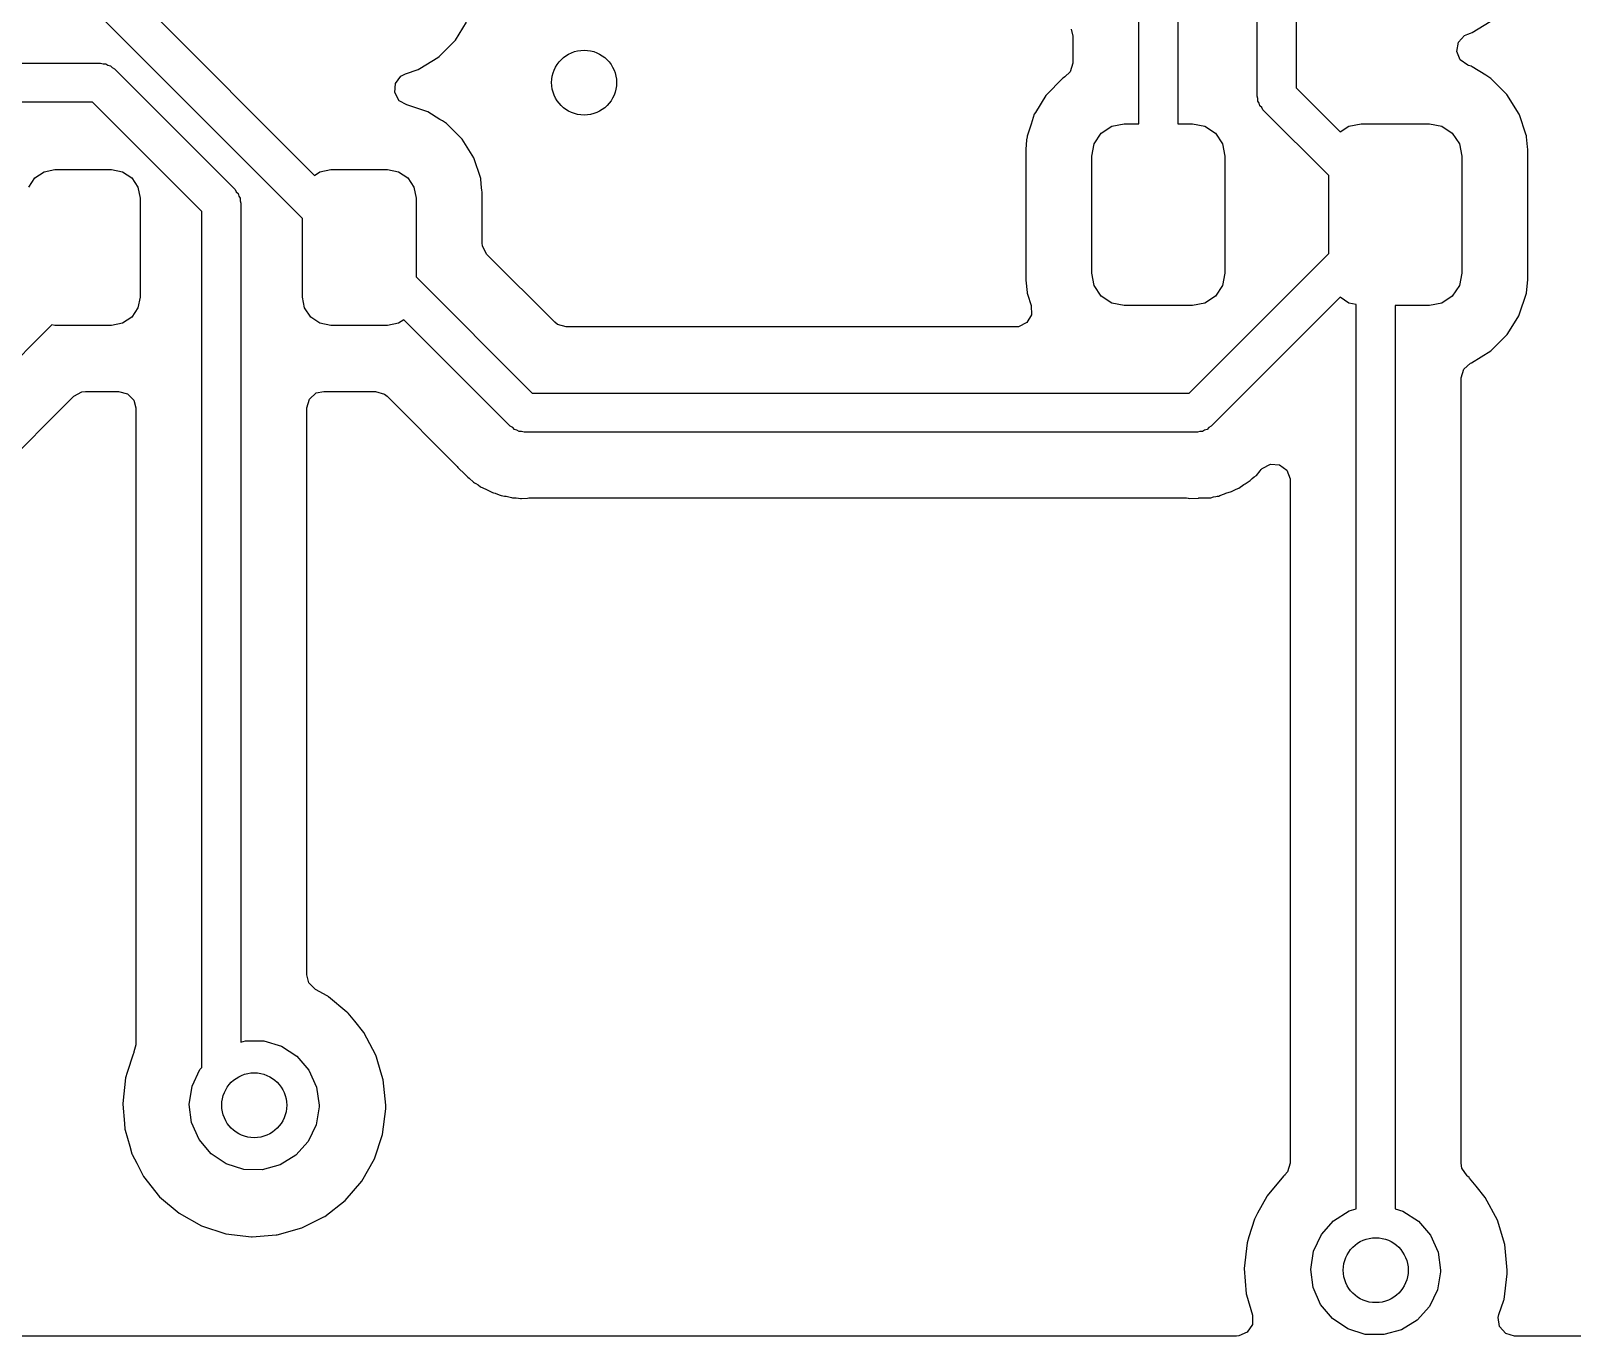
# Model space of a CAD drawing. Extents: x 64 to 233, y -134 to -59.
# Drawn here: x 166.68 to 178.55, y -134.11 to -124.06 of the extents above; entities that cross this region are included whole.
import ezdxf

# ---------------------------------------------------------------- set-up
doc = ezdxf.new("R2010")
doc.units = 0
doc.layers.add('BLACK', color=7, linetype='CONTINUOUS')

msp = doc.modelspace()

# ---------------------------------------------------------------- linework, layer by layer
at = {"layer": 'BLACK', "linetype": 'CONTINUOUS'}
for p, q in [((176.126, -124.563), (176.126, -116.228)), ((176.426, -116.291), (176.426, -124.501)), ((175.213, -124.776), (175.213, -123.636)), ((175.513, -123.636), (175.513, -124.776)), ((168.773, -125.505), (167.183, -123.915)), ((167.571, -123.878), (168.867, -125.174)), ((169.951, -124.132), (170.036, -123.994)), ((177.781, -124.073), (177.919, -123.988)), ((169.827, -124.258), (169.942, -124.143)), ((169.942, -124.143), (169.951, -124.132)), ((174.693, -124.049), (174.705, -124.103)), ((174.705, -124.103), (174.705, -124.309)), ((177.662, -124.219), (177.675, -124.149)), ((177.675, -124.149), (177.723, -124.097)), ((177.723, -124.097), (177.748, -124.086)), ((177.748, -124.086), (177.768, -124.079)), ((177.768, -124.079), (177.781, -124.073)), ((169.678, -124.352), (169.816, -124.267)), ((169.816, -124.267), (169.827, -124.258)), ((177.689, -124.285), (177.662, -124.219)), ((161.032, -124.31), (167.219, -124.31)), ((167.219, -124.31), (167.238, -124.315)), ((167.238, -124.315), (167.258, -124.315)), ((167.258, -124.315), (167.275, -124.325)), ((167.275, -124.325), (167.294, -124.33)), ((167.294, -124.33), (167.308, -124.344)), ((167.308, -124.344), (167.325, -124.354)), ((167.325, -124.354), (168.254, -125.283)), ((169.532, -124.41), (169.568, -124.391)), ((169.568, -124.391), (169.665, -124.358)), ((169.665, -124.358), (169.678, -124.352)), ((174.685, -124.377), (174.645, -124.416)), ((174.705, -124.309), (174.685, -124.377)), ((177.748, -124.325), (177.689, -124.285)), ((177.752, -124.327), (177.748, -124.325)), ((177.774, -124.334), (177.752, -124.327)), ((177.78, -124.338), (177.774, -124.334)), ((177.885, -124.403), (177.78, -124.338)), ((177.78, -124.338), (177.78, -124.338)), ((169.485, -124.537), (169.49, -124.466)), ((169.49, -124.466), (169.532, -124.41)), ((174.627, -124.428), (174.502, -124.553)), ((174.633, -124.424), (174.627, -124.428)), ((174.645, -124.416), (174.633, -124.424)), ((174.633, -124.424), (174.633, -124.424)), ((176.426, -124.501), (176.764, -124.839)), ((177.924, -124.427), (177.885, -124.403)), ((178.049, -124.552), (177.924, -124.427)), ((167.157, -124.61), (160.97, -124.61)), ((167.998, -125.451), (167.157, -124.61)), ((169.519, -124.6), (169.485, -124.537)), ((169.578, -124.631), (169.519, -124.6)), ((174.498, -124.559), (174.418, -124.689)), ((174.502, -124.553), (174.498, -124.559)), ((174.498, -124.559), (174.498, -124.559)), ((176.131, -124.583), (176.126, -124.563)), ((176.131, -124.602), (176.131, -124.583)), ((176.141, -124.619), (176.131, -124.602)), ((176.146, -124.638), (176.141, -124.619)), ((178.143, -124.702), (178.049, -124.552)), ((169.578, -124.632), (169.578, -124.631)), ((169.584, -124.634), (169.578, -124.632)), ((169.73, -124.682), (169.584, -124.634)), ((169.584, -124.634), (169.584, -124.634)), ((169.739, -124.685), (169.73, -124.682)), ((169.832, -124.743), (169.739, -124.685)), ((169.851, -124.754), (169.832, -124.743)), ((174.409, -124.703), (174.384, -124.779)), ((174.418, -124.689), (174.409, -124.703)), ((176.16, -124.652), (176.146, -124.638)), ((176.17, -124.67), (176.16, -124.652)), ((176.676, -125.176), (176.17, -124.67)), ((178.145, -124.709), (178.143, -124.702)), ((178.194, -124.857), (178.145, -124.709)), ((169.883, -124.774), (169.851, -124.754)), ((170.003, -124.894), (169.883, -124.774)), ((174.358, -124.856), (174.353, -124.871)), ((174.384, -124.779), (174.358, -124.856)), ((174.87, -124.93), (174.924, -124.849)), ((174.924, -124.849), (175.005, -124.795)), ((175.005, -124.795), (175.101, -124.776)), ((175.101, -124.776), (175.213, -124.776)), ((175.513, -124.776), (175.626, -124.776)), ((175.626, -124.776), (175.722, -124.795)), ((175.722, -124.795), (175.803, -124.849)), ((175.803, -124.849), (175.857, -124.93)), ((176.764, -124.839), (176.83, -124.795)), ((176.83, -124.795), (176.926, -124.776)), ((176.926, -124.776), (177.451, -124.776)), ((177.451, -124.776), (177.547, -124.795)), ((177.547, -124.795), (177.628, -124.849)), ((177.628, -124.849), (177.682, -124.93)), ((178.199, -124.87), (178.194, -124.857)), ((170.092, -125.038), (170.003, -124.894)), ((174.35, -124.9), (174.343, -124.976)), ((174.343, -124.976), (174.343, -125.976)), ((174.353, -124.878), (174.35, -124.9)), ((174.353, -124.871), (174.353, -124.878)), ((174.353, -124.878), (174.353, -124.878)), ((174.851, -125.026), (174.87, -124.93)), ((175.857, -124.93), (175.876, -125.026)), ((177.682, -124.93), (177.701, -125.026)), ((178.199, -124.877), (178.199, -124.87)), ((178.207, -124.955), (178.199, -124.877)), ((178.199, -124.877), (178.199, -124.877)), ((178.209, -124.976), (178.207, -124.955)), ((178.209, -125.976), (178.209, -124.976)), ((170.146, -125.199), (170.092, -125.038)), ((174.851, -125.926), (174.851, -125.026)), ((175.876, -125.026), (175.876, -125.926)), ((177.701, -125.026), (177.701, -125.926)), ((166.665, -125.265), (166.712, -125.194)), ((166.712, -125.194), (166.783, -125.147)), ((166.783, -125.147), (166.867, -125.13)), ((166.867, -125.13), (167.304, -125.13)), ((167.304, -125.13), (167.388, -125.147)), ((167.388, -125.147), (167.459, -125.194)), ((167.459, -125.194), (167.506, -125.265)), ((168.867, -125.174), (168.908, -125.147)), ((168.908, -125.147), (168.992, -125.13)), ((168.992, -125.13), (169.429, -125.13)), ((169.429, -125.13), (169.513, -125.147)), ((169.513, -125.147), (169.584, -125.194)), ((169.584, -125.194), (169.631, -125.265)), ((170.15, -125.242), (170.146, -125.199)), ((176.676, -125.776), (176.676, -125.176)), ((167.506, -125.265), (167.523, -125.349)), ((168.254, -125.283), (168.264, -125.3)), ((168.264, -125.3), (168.278, -125.314)), ((168.278, -125.314), (168.283, -125.333)), ((168.283, -125.333), (168.293, -125.35)), ((169.631, -125.265), (169.648, -125.349)), ((170.155, -125.29), (170.15, -125.242)), ((170.156, -125.3), (170.155, -125.29)), ((170.156, -125.693), (170.156, -125.3)), ((167.523, -125.349), (167.523, -126.111)), ((167.998, -132.044), (167.998, -125.451)), ((168.293, -125.35), (168.293, -125.37)), ((168.293, -125.37), (168.298, -125.389)), ((168.298, -125.389), (168.298, -131.849)), ((169.648, -125.349), (169.648, -125.955)), ((168.773, -126.111), (168.773, -125.505)), ((170.159, -125.719), (170.156, -125.693)), ((170.193, -125.782), (170.159, -125.719)), ((170.716, -126.305), (170.193, -125.782)), ((175.602, -126.85), (176.676, -125.776)), ((174.87, -126.022), (174.851, -125.926)), ((175.876, -125.926), (175.857, -126.022)), ((177.701, -125.926), (177.682, -126.022)), ((169.648, -125.955), (170.543, -126.85)), ((174.343, -125.976), (174.343, -125.98)), ((174.343, -125.98), (174.343, -125.98)), ((174.343, -125.98), (174.353, -126.075)), ((174.924, -126.103), (174.87, -126.022)), ((175.857, -126.022), (175.803, -126.103)), ((177.682, -126.022), (177.628, -126.103)), ((178.199, -126.081), (178.209, -125.976)), ((167.523, -126.111), (167.506, -126.195)), ((168.79, -126.195), (168.773, -126.111)), ((174.353, -126.075), (174.353, -126.082)), ((174.353, -126.082), (174.356, -126.089)), ((174.356, -126.089), (174.356, -126.089)), ((174.356, -126.089), (174.385, -126.176)), ((175.005, -126.157), (174.924, -126.103)), ((175.101, -126.176), (175.005, -126.157)), ((175.722, -126.157), (175.626, -126.176)), ((175.803, -126.103), (175.722, -126.157)), ((176.764, -126.113), (175.771, -127.106)), ((176.83, -126.157), (176.764, -126.113)), ((176.888, -126.168), (176.83, -126.157)), ((176.888, -133.132), (176.888, -126.168)), ((177.547, -126.157), (177.451, -126.176)), ((177.628, -126.103), (177.547, -126.157)), ((178.143, -126.249), (178.199, -126.081)), ((167.459, -126.266), (167.388, -126.313)), ((167.506, -126.195), (167.459, -126.266)), ((168.837, -126.266), (168.79, -126.195)), ((168.908, -126.313), (168.837, -126.266)), ((169.554, -126.286), (169.513, -126.313)), ((170.374, -127.106), (169.554, -126.286)), ((174.387, -126.247), (174.351, -126.308)), ((174.385, -126.176), (174.387, -126.247)), ((175.626, -126.176), (175.101, -126.176)), ((177.451, -126.176), (177.188, -126.176)), ((177.188, -126.176), (177.188, -133.132)), ((178.068, -126.371), (178.139, -126.255)), ((178.139, -126.255), (178.143, -126.249)), ((178.139, -126.255), (178.139, -126.255)), ((166.844, -126.325), (163.984, -129.185)), ((166.867, -126.33), (166.844, -126.325)), ((167.304, -126.33), (166.867, -126.33)), ((167.388, -126.313), (167.304, -126.33)), ((168.992, -126.33), (168.908, -126.313)), ((169.429, -126.33), (168.992, -126.33)), ((169.513, -126.313), (169.429, -126.33)), ((170.737, -126.321), (170.716, -126.305)), ((170.805, -126.341), (170.737, -126.321)), ((174.265, -126.341), (170.805, -126.341)), ((174.288, -126.339), (174.265, -126.341)), ((174.351, -126.308), (174.288, -126.339)), ((177.925, -126.524), (178.05, -126.399)), ((178.05, -126.399), (178.068, -126.371)), ((177.775, -126.618), (177.925, -126.524)), ((177.717, -126.665), (177.769, -126.62)), ((177.769, -126.62), (177.775, -126.618)), ((177.696, -126.733), (177.717, -126.665)), ((177.696, -132.781), (177.696, -126.733)), ((164.353, -129.535), (167.013, -126.875)), ((167.013, -126.875), (167.075, -126.841)), ((167.075, -126.841), (167.102, -126.838)), ((167.102, -126.838), (167.353, -126.838)), ((167.353, -126.838), (167.356, -126.838)), ((167.356, -126.838), (167.357, -126.838)), ((167.357, -126.838), (167.426, -126.855)), ((167.426, -126.855), (167.475, -126.906)), ((168.827, -126.896), (168.88, -126.849)), ((168.88, -126.849), (168.939, -126.838)), ((168.939, -126.838), (168.94, -126.838)), ((168.94, -126.838), (168.943, -126.838)), ((168.943, -126.838), (169.336, -126.838)), ((169.336, -126.838), (169.404, -126.859)), ((169.404, -126.859), (169.425, -126.875)), ((169.425, -126.875), (169.957, -127.408)), ((170.543, -126.85), (175.602, -126.85)), ((167.475, -126.906), (167.489, -126.964)), ((167.489, -126.964), (167.489, -131.868)), ((168.806, -126.964), (168.827, -126.896)), ((168.806, -131.331), (168.806, -126.964)), ((170.392, -127.116), (170.374, -127.106)), ((170.405, -127.13), (170.392, -127.116)), ((175.753, -127.116), (175.739, -127.13)), ((175.771, -127.106), (175.753, -127.116)), ((170.425, -127.135), (170.405, -127.13)), ((170.442, -127.145), (170.425, -127.135)), ((170.461, -127.145), (170.442, -127.145)), ((170.481, -127.15), (170.461, -127.145)), ((175.665, -127.15), (170.481, -127.15)), ((175.684, -127.145), (175.665, -127.15)), ((175.703, -127.145), (175.684, -127.145)), ((175.72, -127.135), (175.703, -127.145)), ((175.739, -127.13), (175.72, -127.135)), ((169.957, -127.408), (169.965, -127.416)), ((169.965, -127.416), (169.969, -127.423)), ((169.969, -127.423), (169.975, -127.429)), ((169.975, -127.429), (169.975, -127.429)), ((169.975, -127.429), (170.021, -127.472)), ((170.021, -127.472), (170.024, -127.474)), ((170.024, -127.474), (170.044, -127.495)), ((176.119, -127.484), (176.148, -127.448)), ((176.148, -127.448), (176.156, -127.439)), ((176.156, -127.439), (176.164, -127.431)), ((176.164, -127.431), (176.227, -127.397)), ((176.227, -127.397), (176.298, -127.402)), ((176.298, -127.402), (176.354, -127.445)), ((176.354, -127.445), (176.379, -127.511)), ((170.044, -127.495), (170.048, -127.498)), ((170.048, -127.498), (170.057, -127.505)), ((170.057, -127.505), (170.09, -127.537)), ((170.09, -127.537), (170.097, -127.541)), ((170.097, -127.541), (170.097, -127.541)), ((170.097, -127.541), (170.109, -127.547)), ((170.109, -127.547), (170.126, -127.558)), ((170.126, -127.558), (170.143, -127.571)), ((170.143, -127.571), (170.185, -127.59)), ((170.185, -127.59), (170.196, -127.595)), ((170.196, -127.595), (170.236, -127.617)), ((175.947, -127.598), (175.964, -127.59)), ((175.964, -127.59), (175.984, -127.582)), ((175.984, -127.582), (176.022, -127.554)), ((176.022, -127.554), (176.032, -127.548)), ((176.032, -127.548), (176.064, -127.528)), ((176.064, -127.528), (176.071, -127.524)), ((176.064, -127.528), (176.064, -127.528)), ((176.071, -127.524), (176.086, -127.509)), ((176.086, -127.509), (176.102, -127.496)), ((176.102, -127.496), (176.119, -127.484)), ((176.379, -127.511), (176.379, -127.52)), ((176.379, -127.52), (176.379, -132.779)), ((170.236, -127.617), (170.244, -127.619)), ((170.244, -127.619), (170.244, -127.619)), ((170.244, -127.619), (170.257, -127.622)), ((170.257, -127.622), (170.276, -127.629)), ((170.276, -127.629), (170.295, -127.637)), ((170.295, -127.637), (170.303, -127.639)), ((170.303, -127.639), (170.303, -127.639)), ((170.303, -127.639), (170.328, -127.643)), ((170.328, -127.643), (170.341, -127.645)), ((170.341, -127.645), (170.353, -127.647)), ((170.353, -127.647), (170.384, -127.655)), ((170.384, -127.655), (170.39, -127.657)), ((170.39, -127.657), (170.39, -127.657)), ((170.39, -127.657), (170.397, -127.658)), ((170.397, -127.658), (170.419, -127.658)), ((170.419, -127.658), (170.438, -127.66)), ((170.438, -127.66), (170.452, -127.662)), ((170.452, -127.662), (170.452, -127.662)), ((170.452, -127.662), (170.46, -127.663)), ((170.46, -127.663), (170.506, -127.659)), ((170.506, -127.659), (170.517, -127.658)), ((170.517, -127.658), (175.582, -127.658)), ((175.582, -127.658), (175.594, -127.659)), ((175.594, -127.659), (175.594, -127.659)), ((175.594, -127.659), (175.602, -127.661)), ((175.602, -127.661), (175.673, -127.659)), ((175.673, -127.659), (175.677, -127.658)), ((175.677, -127.658), (175.706, -127.658)), ((175.706, -127.658), (175.71, -127.658)), ((175.71, -127.658), (175.722, -127.657)), ((175.722, -127.657), (175.768, -127.656)), ((175.768, -127.656), (175.789, -127.65)), ((175.789, -127.65), (175.808, -127.646)), ((175.808, -127.646), (175.816, -127.645)), ((175.816, -127.645), (175.822, -127.644)), ((175.822, -127.644), (175.83, -127.643)), ((175.822, -127.644), (175.822, -127.644)), ((175.83, -127.643), (175.837, -127.64)), ((175.837, -127.64), (175.873, -127.626)), ((175.837, -127.64), (175.837, -127.64)), ((175.873, -127.626), (175.884, -127.622)), ((175.884, -127.622), (175.928, -127.609)), ((175.928, -127.609), (175.947, -127.598)), ((168.822, -131.392), (168.806, -131.331)), ((168.873, -131.442), (168.822, -131.392)), ((168.963, -131.491), (168.873, -131.442)), ((168.969, -131.494), (168.963, -131.491)), ((168.963, -131.491), (168.963, -131.491)), ((168.973, -131.498), (168.969, -131.494)), ((169.116, -131.616), (168.973, -131.498)), ((168.973, -131.498), (168.973, -131.498)), ((169.121, -131.62), (169.116, -131.616)), ((169.125, -131.625), (169.121, -131.62)), ((169.176, -131.687), (169.125, -131.625)), ((169.125, -131.625), (169.125, -131.625)), ((169.246, -131.773), (169.176, -131.687)), ((167.489, -131.868), (167.475, -131.923)), ((168.298, -131.849), (168.334, -131.839)), ((168.334, -131.839), (168.476, -131.839)), ((168.476, -131.839), (168.612, -131.88)), ((169.339, -131.948), (169.246, -131.773)), ((167.469, -131.941), (167.424, -132.082)), ((167.471, -131.935), (167.469, -131.941)), ((167.469, -131.941), (167.469, -131.941)), ((167.474, -131.929), (167.471, -131.935)), ((167.476, -131.924), (167.474, -131.928)), ((167.474, -131.928), (167.474, -131.929)), ((167.475, -131.923), (167.476, -131.924)), ((168.612, -131.88), (168.731, -131.957)), ((168.731, -131.957), (168.823, -132.065)), ((169.344, -131.964), (169.339, -131.948)), ((169.378, -132.078), (169.344, -131.964)), ((167.424, -132.082), (167.411, -132.123)), ((167.924, -132.188), (167.984, -132.059)), ((167.984, -132.059), (167.998, -132.044)), ((168.823, -132.065), (168.882, -132.194)), ((169.396, -132.137), (169.378, -132.078)), ((167.411, -132.123), (167.389, -132.32)), ((167.902, -132.328), (167.924, -132.188)), ((168.882, -132.194), (168.902, -132.334)), ((169.415, -132.334), (169.396, -132.137)), ((167.389, -132.32), (167.389, -132.326)), ((167.389, -132.326), (167.402, -132.475)), ((167.92, -132.468), (167.902, -132.328)), ((168.902, -132.334), (168.902, -132.346)), ((169.415, -132.362), (169.415, -132.334)), ((168.902, -132.346), (168.878, -132.486)), ((169.39, -132.559), (169.415, -132.362)), ((167.402, -132.475), (167.405, -132.517)), ((167.405, -132.517), (167.408, -132.527)), ((167.408, -132.527), (167.443, -132.649)), ((167.978, -132.598), (167.92, -132.468)), ((168.878, -132.486), (168.817, -132.614)), ((169.328, -132.746), (169.39, -132.559)), ((167.443, -132.649), (167.46, -132.707)), ((168.069, -132.707), (167.978, -132.598)), ((168.817, -132.614), (168.721, -132.719)), ((167.46, -132.707), (167.463, -132.713)), ((167.463, -132.713), (167.498, -132.781)), ((167.498, -132.781), (167.55, -132.883)), ((168.187, -132.785), (168.069, -132.707)), ((168.322, -132.828), (168.187, -132.785)), ((168.601, -132.793), (168.464, -132.83)), ((168.721, -132.719), (168.601, -132.793)), ((169.23, -132.918), (169.328, -132.746)), ((176.379, -132.779), (176.359, -132.847)), ((177.702, -132.819), (177.696, -132.781)), ((167.55, -132.883), (167.673, -133.038)), ((168.464, -132.83), (168.322, -132.828)), ((169.101, -133.068), (169.23, -132.918)), ((176.329, -132.88), (176.202, -133.031)), ((176.334, -132.876), (176.329, -132.88)), ((176.338, -132.872), (176.334, -132.876)), ((176.359, -132.847), (176.338, -132.871)), ((176.338, -132.871), (176.338, -132.872)), ((177.742, -132.878), (177.702, -132.819)), ((177.748, -132.882), (177.742, -132.878)), ((177.757, -132.89), (177.748, -132.882)), ((177.761, -132.895), (177.757, -132.89)), ((177.812, -132.957), (177.761, -132.895)), ((177.761, -132.895), (177.761, -132.895)), ((167.673, -133.038), (167.824, -133.166)), ((176.199, -133.037), (176.128, -133.166)), ((176.202, -133.031), (176.199, -133.037)), ((176.199, -133.037), (176.199, -133.037)), ((177.882, -133.043), (177.812, -132.957)), ((177.975, -133.218), (177.882, -133.043)), ((167.824, -133.166), (167.996, -133.263)), ((168.945, -133.19), (169.101, -133.068)), ((176.128, -133.166), (176.107, -133.205)), ((176.714, -133.223), (176.834, -133.148)), ((176.834, -133.148), (176.888, -133.132)), ((177.188, -133.132), (177.248, -133.15)), ((177.248, -133.15), (177.367, -133.227)), ((167.996, -133.263), (168.184, -133.324)), ((168.578, -133.332), (168.768, -133.279)), ((168.768, -133.279), (168.774, -133.276)), ((168.774, -133.276), (168.939, -133.192)), ((168.774, -133.276), (168.774, -133.276)), ((168.939, -133.192), (168.945, -133.19)), ((168.939, -133.192), (168.939, -133.192)), ((176.105, -133.211), (176.062, -133.346)), ((176.107, -133.205), (176.105, -133.211)), ((176.105, -133.211), (176.105, -133.211)), ((176.62, -133.329), (176.714, -133.223)), ((177.367, -133.227), (177.459, -133.335)), ((178.032, -133.407), (177.975, -133.218)), ((168.184, -133.324), (168.381, -133.347)), ((168.381, -133.347), (168.387, -133.347)), ((168.387, -133.347), (168.572, -133.332)), ((168.387, -133.347), (168.387, -133.347)), ((168.572, -133.332), (168.572, -133.332)), ((168.572, -133.332), (168.578, -133.332)), ((176.047, -133.393), (176.025, -133.59)), ((176.062, -133.346), (176.047, -133.393)), ((176.56, -133.458), (176.62, -133.329)), ((177.459, -133.335), (177.518, -133.464)), ((178.051, -133.604), (178.032, -133.407)), ((176.538, -133.598), (176.56, -133.458)), ((177.518, -133.464), (177.538, -133.604)), ((176.025, -133.59), (176.041, -133.787)), ((176.556, -133.738), (176.538, -133.598)), ((177.538, -133.616), (177.514, -133.756)), ((177.538, -133.604), (177.538, -133.616)), ((178.026, -133.829), (178.051, -133.632)), ((178.051, -133.632), (178.051, -133.604)), ((176.614, -133.868), (176.556, -133.738)), ((177.514, -133.756), (177.453, -133.884)), ((176.041, -133.787), (176.043, -133.793)), ((176.043, -133.793), (176.088, -133.951)), ((176.705, -133.977), (176.614, -133.868)), ((177.453, -133.884), (177.357, -133.989)), ((177.987, -133.946), (178.024, -133.834)), ((178.024, -133.834), (178.026, -133.829)), ((176.088, -133.951), (176.088, -134.022)), ((176.823, -134.055), (176.705, -133.977)), ((177.357, -133.989), (177.237, -134.063)), ((177.982, -133.968), (177.987, -133.946)), ((177.992, -134.038), (177.982, -133.968)), ((175.967, -134.112), (89.5345, -134.112)), ((175.984, -134.11), (175.967, -134.112)), ((176.049, -134.081), (175.984, -134.11)), ((176.088, -134.022), (176.049, -134.081)), ((176.958, -134.098), (176.823, -134.055)), ((177.1, -134.1), (176.958, -134.098)), ((177.237, -134.063), (177.1, -134.1)), ((178.039, -134.091), (177.992, -134.038)), ((178.107, -134.112), (178.039, -134.091)), ((233.045, -134.112), (178.107, -134.112))]:
    msp.add_line(p, q, dxfattribs=at)
at = {"layer": 'BLACK'}
for centre in [(170.942, -124.46), (168.402, -132.334), (177.038, -133.604)]:
    msp.add_circle(centre, 0.25, dxfattribs=at)

doc.saveas('drawing.dxf')
